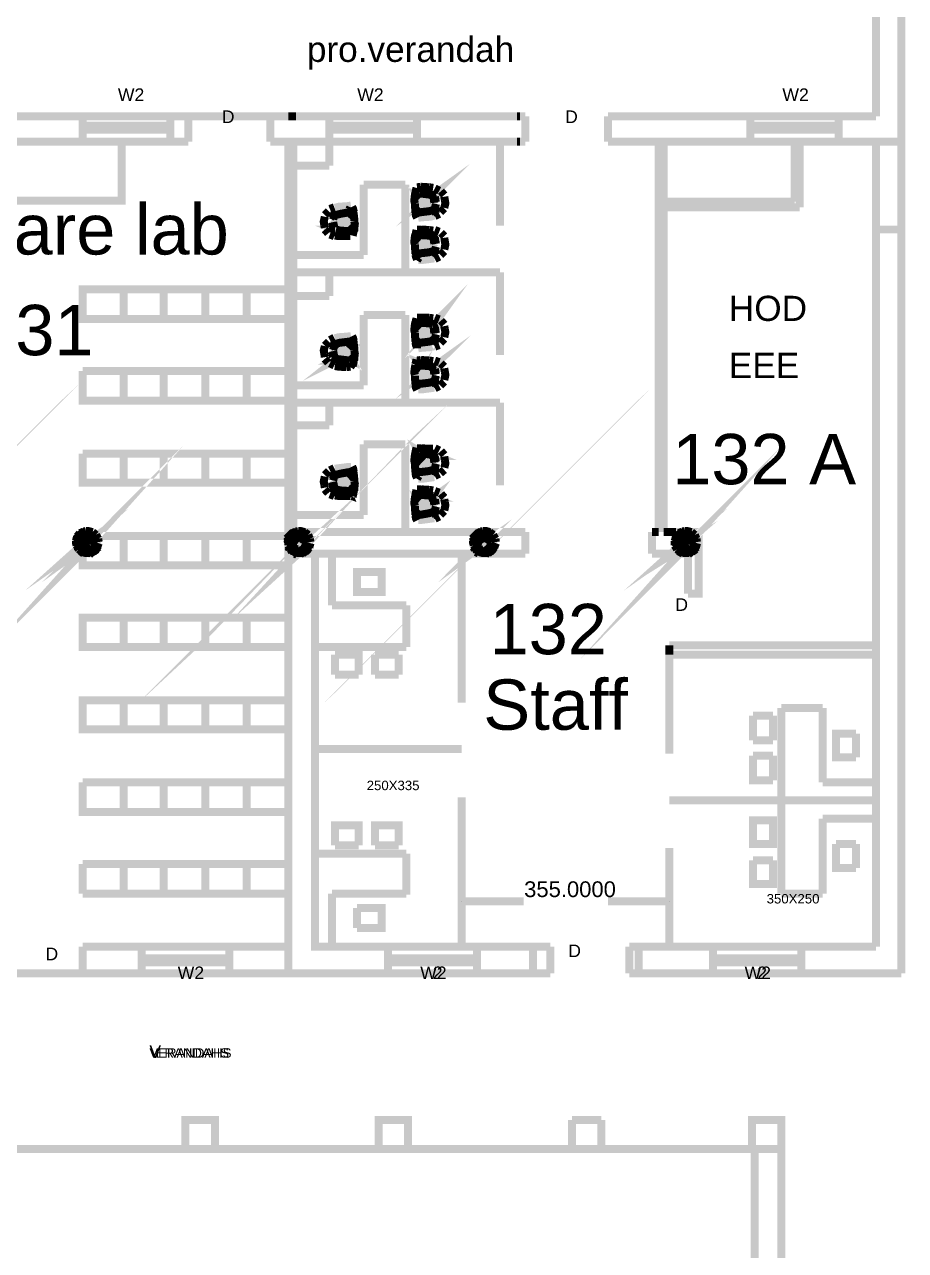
# Model space of a CAD drawing. Header units: millimetres. Extents: x 14 to 406, y 10 to 287.
# Drawn here: x 318.94 to 346.91, y 108.18 to 147.13 of the extents above; entities that cross this region are included whole.
import ezdxf

# ---------------------------------------------------------------- set-up
doc = ezdxf.new("R2010")
doc.units = ezdxf.units.MM
doc.layers.add('P', color=7, linetype='Continuous')
doc.layers.add('T', color=7, linetype='Continuous')

msp = doc.modelspace()

# ---------------------------------------------------------------- linework, layer by layer
at = {"layer": 'P', "const_width": 0.254}
for points in [[(345.969, 144.216), (345.969, 149.119)], [(345.969, 144.216), (345.969, 149.119)], [(346.781, 143.404), (346.781, 149.119)], [(346.781, 116.981), (346.781, 143.404), (346.781, 149.119)], [(327.307, 116.981), (309.686, 116.981), (309.686, 144.216)], [(309.686, 144.216), (332.034, 144.216), (334.839, 144.216)], [(314.889, 144.216), (324.132, 144.216)], [(320.781, 144.216), (320.781, 143.404), (320.781, 144.216)], [(320.781, 143.404), (320.781, 144.216)], [(323.568, 143.404), (323.568, 144.216)], [(323.568, 143.404), (323.568, 144.216)], [(324.132, 143.404), (324.132, 144.216)], [(326.743, 144.216), (327.307, 144.216)], [(326.743, 143.404), (326.743, 144.216)], [(327.307, 144.216), (327.554, 144.216)], [(327.554, 144.216), (328.401, 144.216)], [(328.613, 143.404), (328.613, 144.216)], [(328.613, 143.404), (328.613, 144.216)], [(331.029, 144.216), (332.034, 144.216)], [(331.399, 143.404), (331.399, 144.216)], [(334.574, 144.216), (334.663, 144.216)], [(334.839, 143.404), (334.839, 144.216)], [(337.467, 143.404), (337.467, 144.216)], [(337.467, 144.216), (339.619, 144.216)], [(339.619, 144.216), (341.983, 144.216)], [(341.983, 143.404), (341.983, 144.216)], [(341.983, 144.216), (344.787, 144.216)], [(344.787, 144.216), (345.969, 144.216)], [(344.787, 143.404), (344.787, 144.216)], [(344.787, 144.216), (345.969, 144.216)], [(344.787, 143.404), (344.787, 144.216)], [(320.781, 143.916), (323.568, 143.916)], [(320.781, 143.792), (323.568, 143.792)], [(328.613, 143.916), (331.399, 143.916)], [(328.613, 143.792), (331.399, 143.792)], [(341.983, 143.916), (344.787, 143.916)], [(341.983, 143.792), (344.787, 143.792)], [(324.132, 143.404), (314.889, 143.404)], [(316.424, 143.404), (316.424, 141.534), (322.016, 141.534), (322.016, 143.404)], [(326.743, 143.404), (327.554, 143.404)], [(327.307, 117.828), (327.307, 143.404)], [(327.466, 131.004), (327.466, 143.404)], [(327.554, 143.404), (328.401, 143.404)], [(328.401, 143.404), (332.034, 143.404)], [(328.613, 142.646), (328.613, 143.404)], [(332.034, 143.404), (334.839, 143.404)], [(334.028, 140.741), (334.028, 143.404)], [(334.663, 143.404), (334.574, 143.404)], [(337.467, 143.404), (339.619, 143.404)], [(339.072, 131.004), (339.072, 143.404)], [(339.231, 131.004), (339.231, 143.404)], [(341.983, 143.404), (339.619, 143.404)], [(341.983, 143.404), (344.787, 143.404)], [(343.394, 143.404), (343.394, 141.499)], [(343.553, 143.404), (343.553, 141.323)], [(346.781, 143.404), (344.787, 143.404)], [(346.781, 143.404), (344.787, 143.404)], [(345.969, 130.316), (345.969, 143.404)], [(328.613, 142.646), (327.466, 142.646)], [(331.911, 141.711), (332.034, 141.799), (331.911, 141.711), (331.999, 141.799), (331.911, 141.711)], [(329.706, 139.806), (329.706, 142.046)], [(331.029, 142.046), (329.706, 142.046)], [(331.029, 139.259), (331.029, 142.046)], [(331.364, 141.746), (331.399, 141.676), (331.329, 141.711)], [(331.329, 141.693), (331.311, 141.534), (331.329, 141.446)], [(331.329, 141.693), (331.311, 141.534)], [(331.347, 141.781), (331.329, 141.693)], [(331.911, 141.711), (331.77, 141.728), (331.488, 141.764), (331.329, 141.746)], [(331.911, 141.711), (331.77, 141.728), (331.488, 141.764), (331.329, 141.746)], [(331.329, 141.764), (331.329, 141.693)], [(331.329, 141.623), (331.452, 141.746)], [(331.329, 141.411), (331.611, 141.746)], [(331.329, 141.252), (331.788, 141.711)], [(331.329, 141.676), (331.823, 141.199)], [(331.382, 141.94), (331.364, 141.87), (331.347, 141.781)], [(331.488, 141.764), (331.347, 141.746)], [(331.399, 141.923), (331.364, 141.834)], [(331.523, 141.975), (331.399, 141.958)], [(331.399, 141.746), (331.964, 141.252)], [(331.452, 141.164), (331.911, 141.676)], [(331.911, 141.711), (331.77, 141.728), (331.488, 141.764)], [(331.788, 141.958), (331.523, 141.975)], [(331.611, 141.746), (331.964, 141.411)], [(331.999, 141.623), (331.911, 141.711), (331.999, 141.711)], [(331.911, 141.94), (331.788, 141.958)], [(331.911, 141.711), (331.876, 141.799)], [(331.876, 141.711), (331.911, 141.623)], [(331.999, 141.711), (331.911, 141.711)], [(331.911, 141.711), (331.999, 141.711)], [(331.999, 141.711), (331.911, 141.711)], [(332.105, 141.852), (331.964, 141.923)], [(331.999, 141.482), (331.964, 141.658)], [(331.999, 141.482), (331.964, 141.658)], [(332.264, 141.711), (332.158, 141.834)], [(332.281, 141.552), (332.264, 141.658)], [(328.771, 141.323), (328.63, 141.27)], [(329.3, 141.376), (329.177, 141.358), (328.912, 141.34), (328.789, 141.305)], [(329.283, 141.323), (329.248, 141.252)], [(329.389, 141.182), (329.371, 141.27), (329.336, 141.34)], [(331.311, 141.534), (331.329, 141.446)], [(331.329, 141.499), (331.664, 141.164)], [(331.329, 141.446), (331.329, 141.376), (331.347, 141.217)], [(331.329, 141.446), (331.329, 141.376), (331.347, 141.217), (331.347, 141.146)], [(331.329, 141.288), (331.452, 141.164)], [(331.664, 141.164), (331.964, 141.499)], [(331.876, 141.199), (331.964, 141.288)], [(331.946, 141.464), (331.929, 141.64)], [(331.964, 141.27), (331.999, 141.429)], [(331.964, 141.27), (331.999, 141.429)], [(331.964, 141.27), (331.999, 141.429)], [(331.964, 141.199), (332.034, 141.288)], [(332.14, 141.164), (332.264, 141.288)], [(332.264, 141.305), (332.299, 141.446), (332.281, 141.552)], [(343.394, 141.499), (339.231, 141.499)], [(343.553, 141.323), (339.231, 141.323)], [(328.471, 141.023), (328.436, 140.864), (328.454, 140.758)], [(328.595, 141.199), (328.471, 141.076)], [(328.736, 141.076), (328.648, 141.164), (328.736, 141.076), (328.648, 140.988)], [(328.736, 141.076), (328.701, 141.164), (328.736, 141.076)], [(328.736, 141.076), (328.824, 141.164)], [(329.036, 141.111), (328.736, 140.776)], [(328.771, 141.093), (328.736, 140.935)], [(328.771, 141.093), (328.736, 140.935)], [(328.771, 141.093), (328.736, 140.935)], [(328.824, 141.076), (328.736, 141.041)], [(329.283, 140.564), (328.736, 141.041)], [(329.248, 141.164), (328.789, 140.653)], [(329.248, 141.164), (328.948, 141.111), (328.824, 141.076)], [(329.23, 141.164), (328.948, 141.111), (328.824, 141.076)], [(329.248, 141.164), (328.948, 141.111), (328.824, 141.076)], [(329.371, 140.653), (328.859, 141.111)], [(329.371, 141.076), (328.912, 140.564)], [(329.371, 140.829), (329.036, 141.111)], [(329.371, 140.899), (329.071, 140.564)], [(329.371, 141.041), (329.212, 141.164)], [(329.371, 141.164), (329.23, 141.164)], [(329.389, 141.164), (329.248, 141.164)], [(329.389, 141.164), (329.248, 141.164)], [(329.336, 141.164), (329.283, 141.076)], [(329.406, 140.952), (329.389, 141.111), (329.371, 141.182)], [(329.406, 140.882), (329.406, 140.952), (329.389, 141.093), (329.389, 141.164)], [(329.406, 140.882), (329.406, 140.952)], [(329.406, 140.635), (329.424, 140.794), (329.406, 140.882)], [(329.424, 140.794), (329.406, 140.882)], [(331.347, 141.217), (331.364, 141.146)], [(331.347, 141.164), (331.488, 141.164)], [(331.347, 141.164), (331.488, 141.164)], [(331.347, 141.146), (331.364, 141.058), (331.399, 140.988)], [(331.364, 141.164), (331.505, 141.164)], [(331.435, 140.988), (331.558, 141.005), (331.823, 141.023), (331.946, 141.058)], [(331.488, 141.164), (331.788, 141.199), (331.911, 141.235)], [(331.488, 141.164), (331.788, 141.199), (331.911, 141.235)], [(331.505, 141.164), (331.788, 141.199), (331.911, 141.235)], [(331.964, 141.199), (331.876, 141.111)], [(331.964, 141.199), (331.999, 141.111), (331.964, 141.199)], [(331.964, 141.199), (332.034, 141.164), (331.964, 141.199)], [(331.964, 141.041), (332.105, 141.111)], [(328.701, 140.653), (328.789, 140.617), (328.701, 140.617)], [(328.454, 140.758), (328.471, 140.67)], [(328.471, 140.617), (328.577, 140.494)], [(328.701, 140.617), (328.789, 140.617), (328.648, 140.529)], [(328.648, 140.529), (328.789, 140.564)], [(328.701, 140.847), (328.736, 140.67)], [(328.701, 140.847), (328.736, 140.67)], [(328.789, 140.617), (328.701, 140.617)], [(328.701, 140.617), (328.789, 140.617)], [(328.789, 140.564), (328.701, 140.476), (328.789, 140.564)], [(329.071, 140.564), (328.736, 140.864)], [(328.736, 140.847), (328.771, 140.688)], [(328.824, 140.617), (328.965, 140.582), (329.248, 140.564), (329.406, 140.582)], [(328.824, 140.617), (328.965, 140.582), (329.248, 140.564)], [(328.824, 140.617), (328.965, 140.582), (329.248, 140.564), (329.406, 140.582)], [(329.371, 140.688), (329.248, 140.564)], [(329.248, 140.564), (329.389, 140.564)], [(329.336, 140.564), (329.371, 140.653)], [(329.353, 140.423), (329.371, 140.494), (329.389, 140.582)], [(329.389, 140.547), (329.406, 140.635)], [(329.406, 140.635), (329.424, 140.794)], [(329.406, 140.564), (329.406, 140.635)], [(331.382, 140.6), (331.364, 140.511), (331.347, 140.423)], [(331.523, 140.617), (331.399, 140.617)], [(331.788, 140.6), (331.523, 140.617)], [(331.911, 140.582), (331.788, 140.6)], [(332.105, 140.547), (331.964, 140.6)], [(332.264, 140.406), (332.158, 140.511)], [(345.969, 140.617), (345.969, 130.316), (345.969, 117.828), (345.969, 130.316)], [(346.781, 140.617), (345.969, 140.617)], [(346.781, 116.981), (346.781, 140.617)], [(328.63, 140.458), (328.771, 140.406)], [(328.789, 140.423), (328.912, 140.406), (329.159, 140.406)], [(329.159, 140.406), (329.283, 140.406)], [(331.329, 140.388), (331.311, 140.212), (331.329, 140.141)], [(331.329, 140.37), (331.311, 140.212)], [(331.311, 140.212), (331.329, 140.141)], [(331.347, 140.458), (331.329, 140.388)], [(331.329, 140.458), (331.329, 140.37)], [(331.911, 140.406), (331.77, 140.423), (331.488, 140.441), (331.329, 140.441)], [(331.911, 140.406), (331.77, 140.423), (331.488, 140.441), (331.329, 140.441)], [(331.329, 140.264), (331.452, 140.406)], [(331.329, 140.053), (331.611, 140.406)], [(331.329, 139.894), (331.788, 140.406)], [(331.329, 140.317), (331.823, 139.841)], [(331.329, 140.141), (331.329, 140.053), (331.347, 139.912)], [(331.329, 140.141), (331.329, 140.053), (331.347, 139.912), (331.347, 139.841)], [(331.329, 140.141), (331.664, 139.841)], [(331.488, 140.441), (331.347, 140.441)], [(331.399, 140.406), (331.964, 139.929)], [(331.452, 139.806), (331.911, 140.317)], [(331.911, 140.406), (331.77, 140.423), (331.488, 140.441)], [(331.611, 140.406), (331.964, 140.106)], [(331.664, 139.841), (331.964, 140.194)], [(331.911, 140.406), (331.876, 140.476)], [(331.876, 140.406), (331.911, 140.317)], [(331.911, 140.406), (331.999, 140.476), (331.911, 140.406)], [(331.911, 140.353), (332.034, 140.441)], [(332.034, 140.441), (331.911, 140.406)], [(331.999, 140.317), (331.911, 140.353)], [(331.911, 140.353), (331.999, 140.353)], [(331.999, 140.353), (331.911, 140.353)], [(331.911, 140.353), (331.999, 140.353)], [(331.999, 140.353), (331.911, 140.353)], [(331.946, 140.159), (331.929, 140.335)], [(331.999, 140.159), (331.964, 140.353)], [(331.999, 140.159), (331.964, 140.353)], [(332.281, 140.247), (332.264, 140.353)], [(332.264, 139.982), (332.299, 140.141), (332.281, 140.247)], [(329.706, 139.806), (327.466, 139.806)], [(331.329, 139.929), (331.452, 139.806)], [(331.347, 139.912), (331.364, 139.823)], [(331.347, 139.859), (331.488, 139.859)], [(331.347, 139.859), (331.488, 139.859)], [(331.347, 139.823), (331.364, 139.753), (331.399, 139.665)], [(331.364, 139.806), (331.399, 139.894)], [(331.364, 139.859), (331.505, 139.859)], [(331.399, 139.629), (331.452, 139.718)], [(331.488, 139.859), (331.788, 139.894), (331.911, 139.929)], [(331.488, 139.859), (331.788, 139.894), (331.911, 139.929)], [(331.505, 139.859), (331.788, 139.894), (331.911, 139.929)], [(331.876, 139.894), (331.964, 139.929)], [(331.964, 139.894), (331.876, 139.806)], [(331.964, 139.894), (332.034, 139.806), (331.964, 139.894), (332.034, 139.982)], [(331.964, 139.929), (331.999, 140.07)], [(331.964, 139.929), (331.999, 140.07)], [(331.964, 139.929), (331.999, 140.07)], [(331.964, 139.894), (331.999, 139.806), (331.964, 139.894)], [(331.964, 139.682), (332.105, 139.753)], [(332.14, 139.806), (332.264, 139.929)], [(331.435, 139.647), (331.558, 139.647), (331.823, 139.682), (331.946, 139.7)], [(334.028, 139.259), (327.466, 139.259)], [(328.613, 138.501), (328.613, 139.259)], [(334.028, 136.631), (334.028, 139.259)], [(327.307, 137.777), (320.781, 137.777), (320.781, 138.712), (327.307, 138.712)], [(322.086, 138.712), (322.086, 137.777)], [(323.356, 138.712), (323.356, 137.777)], [(324.679, 138.712), (324.679, 137.777)], [(325.984, 138.712), (325.984, 137.777)], [(331.911, 137.566), (331.999, 137.689), (331.911, 137.601)], [(328.613, 138.501), (327.466, 138.501)], [(329.706, 135.661), (329.706, 137.901)], [(331.029, 137.901), (329.706, 137.901)], [(331.029, 135.114), (331.029, 137.901)], [(331.382, 137.795), (331.364, 137.724), (331.347, 137.636)], [(331.523, 137.813), (331.399, 137.813)], [(331.788, 137.813), (331.523, 137.813)], [(331.911, 137.795), (331.788, 137.813)], [(332.105, 137.76), (331.964, 137.813)], [(331.329, 137.583), (331.311, 137.425), (331.329, 137.336)], [(331.329, 137.583), (331.311, 137.425)], [(331.311, 137.425), (331.329, 137.336)], [(331.347, 137.672), (331.329, 137.583)], [(331.911, 137.601), (331.77, 137.636), (331.488, 137.654), (331.329, 137.636)], [(331.329, 137.654), (331.329, 137.583)], [(331.911, 137.601), (331.77, 137.636), (331.488, 137.654), (331.329, 137.636)], [(331.364, 137.601), (331.329, 137.513)], [(331.329, 137.478), (331.452, 137.601)], [(331.329, 137.266), (331.611, 137.601)], [(331.329, 137.089), (331.788, 137.601)], [(331.329, 137.513), (331.823, 137.054)], [(331.488, 137.654), (331.347, 137.654)], [(331.399, 137.601), (331.964, 137.142)], [(331.452, 137.019), (331.911, 137.513)], [(331.911, 137.601), (331.77, 137.636), (331.488, 137.654)], [(331.999, 137.566), (331.911, 137.566), (331.999, 137.513)], [(331.611, 137.601), (331.964, 137.301)], [(332.034, 137.654), (331.911, 137.566), (331.999, 137.566)], [(331.664, 137.019), (331.964, 137.389)], [(331.964, 137.089), (331.999, 136.966), (331.964, 137.089), (331.911, 137.019), (331.911, 137.089), (331.876, 137.019)], [(331.911, 137.601), (332.034, 137.654)], [(331.911, 137.566), (331.999, 137.566)], [(331.999, 137.566), (331.911, 137.566)], [(331.946, 137.319), (331.929, 137.495)], [(331.999, 137.319), (331.964, 137.513)], [(331.999, 137.319), (331.964, 137.513)], [(332.264, 137.601), (332.158, 137.724)], [(332.281, 137.46), (332.264, 137.548)], [(332.264, 137.195), (332.299, 137.354), (332.281, 137.46)], [(328.595, 137.054), (328.471, 136.931)], [(328.771, 137.178), (328.63, 137.107)], [(328.736, 136.966), (328.648, 137.019)], [(328.648, 137.019), (328.736, 136.931)], [(328.736, 136.966), (328.701, 137.054), (328.736, 136.966)], [(328.736, 136.966), (328.824, 137.054)], [(329.036, 137.019), (328.736, 136.666)], [(329.3, 137.231), (329.177, 137.213), (328.912, 137.195), (328.789, 137.16)], [(329.248, 137.019), (328.789, 136.507)], [(329.248, 137.054), (328.948, 137.019), (328.824, 136.984)], [(329.23, 137.054), (328.948, 137.019), (328.824, 136.984)], [(329.248, 137.054), (328.948, 137.019), (328.824, 136.984)], [(329.371, 136.666), (329.036, 137.019)], [(329.371, 136.878), (329.212, 137.019)], [(329.371, 137.054), (329.23, 137.054)], [(329.389, 137.054), (329.248, 137.054)], [(329.389, 137.054), (329.248, 137.054)], [(329.389, 137.072), (329.371, 137.16), (329.336, 137.231)], [(329.336, 137.019), (329.336, 136.931)], [(329.406, 136.843), (329.389, 137.001), (329.371, 137.072)], [(329.406, 136.772), (329.406, 136.843), (329.389, 137.001), (329.389, 137.072)], [(331.911, 136.243), (332.034, 136.331), (331.911, 136.243), (331.999, 136.331), (331.911, 136.243)], [(331.329, 137.354), (331.664, 137.019)], [(331.329, 137.336), (331.329, 137.266), (331.347, 137.107)], [(331.329, 137.336), (331.329, 137.266), (331.347, 137.125), (331.347, 137.054)], [(331.329, 137.142), (331.452, 137.019)], [(331.347, 137.107), (331.364, 137.037)], [(331.347, 137.037), (331.364, 136.948), (331.399, 136.878)], [(331.347, 137.019), (331.488, 137.019)], [(331.347, 137.019), (331.488, 137.019)], [(331.364, 137.019), (331.399, 137.089)], [(331.364, 137.019), (331.505, 137.019)], [(331.488, 137.019), (331.788, 137.054), (331.911, 137.089)], [(331.488, 137.019), (331.788, 137.054), (331.911, 137.089)], [(331.505, 137.019), (331.788, 137.054), (331.911, 137.089)], [(331.876, 137.089), (331.964, 137.142)], [(331.911, 137.089), (331.911, 137.019), (331.911, 137.089)], [(331.964, 137.125), (331.999, 137.283)], [(331.964, 137.125), (331.999, 137.283)], [(331.964, 137.125), (331.999, 137.283)], [(331.964, 137.089), (332.034, 137.142)], [(331.964, 137.089), (332.034, 137.019), (331.964, 137.089)], [(332.14, 137.019), (332.264, 137.142)], [(328.701, 136.454), (328.789, 136.454), (328.648, 136.384), (328.789, 136.454), (328.701, 136.384), (328.789, 136.454)], [(328.471, 136.913), (328.436, 136.772), (328.454, 136.666)], [(328.454, 136.666), (328.471, 136.56)], [(328.736, 136.931), (328.648, 136.878)], [(328.701, 136.737), (328.736, 136.56)], [(328.701, 136.737), (328.736, 136.56)], [(328.824, 136.966), (328.736, 136.878)], [(328.771, 136.948), (328.736, 136.79)], [(328.771, 136.948), (328.736, 136.79)], [(328.771, 136.948), (328.736, 136.79)], [(329.283, 136.419), (328.736, 136.878)], [(328.736, 136.754), (328.771, 136.578)], [(329.071, 136.419), (328.736, 136.754)], [(329.371, 136.507), (328.859, 136.966)], [(329.371, 136.931), (328.912, 136.454)], [(329.336, 136.419), (329.283, 136.507), (329.371, 136.454)], [(329.371, 136.754), (329.071, 136.419)], [(329.406, 136.772), (329.406, 136.843)], [(329.406, 136.525), (329.424, 136.684), (329.406, 136.772)], [(329.424, 136.684), (329.406, 136.772)], [(329.406, 136.525), (329.424, 136.684)], [(331.399, 136.843), (331.399, 136.931)], [(331.435, 136.843), (331.558, 136.86), (331.823, 136.878), (331.946, 136.913)], [(331.964, 136.895), (332.105, 136.948)], [(328.471, 136.507), (328.577, 136.384)], [(328.63, 136.366), (328.771, 136.296)], [(328.701, 136.543), (328.789, 136.454)], [(328.789, 136.454), (328.701, 136.454)], [(328.789, 136.454), (328.701, 136.454)], [(328.701, 136.454), (328.789, 136.454)], [(328.824, 136.454), (328.789, 136.543)], [(328.789, 136.454), (328.824, 136.384)], [(328.789, 136.278), (328.912, 136.26), (329.159, 136.243)], [(328.824, 136.507), (328.965, 136.49), (329.248, 136.454), (329.406, 136.472)], [(328.824, 136.507), (328.965, 136.49), (329.248, 136.454)], [(328.824, 136.507), (328.965, 136.49), (329.248, 136.454), (329.406, 136.472)], [(329.159, 136.243), (329.283, 136.26)], [(329.371, 136.543), (329.248, 136.419)], [(329.248, 136.454), (329.389, 136.472)], [(329.283, 136.243), (329.336, 136.331)], [(329.353, 136.278), (329.371, 136.349), (329.389, 136.437)], [(329.389, 136.437), (329.406, 136.525)], [(329.406, 136.454), (329.406, 136.525)], [(331.399, 136.454), (331.452, 136.384), (331.364, 136.419)], [(331.329, 136.225), (331.311, 136.066), (331.329, 135.996)], [(331.329, 136.225), (331.311, 136.066)], [(331.347, 136.313), (331.329, 136.225)], [(331.911, 136.243), (331.77, 136.278), (331.488, 136.296), (331.329, 136.296)], [(331.329, 136.296), (331.329, 136.225)], [(331.911, 136.243), (331.77, 136.278), (331.488, 136.296), (331.329, 136.296)], [(331.329, 136.119), (331.452, 136.296)], [(331.329, 135.961), (331.611, 136.296)], [(331.329, 135.749), (331.788, 136.243)], [(331.329, 136.208), (331.823, 135.749)], [(331.382, 136.49), (331.364, 136.402), (331.347, 136.331)], [(331.488, 136.296), (331.347, 136.296)], [(331.523, 136.472), (331.399, 136.454)], [(331.399, 136.296), (331.964, 135.784)], [(331.452, 135.661), (331.911, 136.208)], [(331.911, 136.243), (331.77, 136.278), (331.488, 136.296)], [(331.788, 136.454), (331.523, 136.472)], [(331.611, 136.296), (331.964, 135.961)], [(331.999, 136.172), (331.911, 136.243), (331.999, 136.243)], [(331.911, 136.437), (331.788, 136.454)], [(331.911, 136.243), (331.876, 136.331)], [(331.876, 136.243), (331.911, 136.172)], [(331.999, 136.243), (331.911, 136.243)], [(331.911, 136.243), (331.999, 136.243)], [(331.999, 136.243), (331.911, 136.243)], [(332.105, 136.402), (331.964, 136.454)], [(332.264, 136.26), (332.158, 136.366)], [(332.281, 136.102), (332.264, 136.208)], [(327.307, 135.184), (320.781, 135.184), (320.781, 136.119)], [(320.781, 136.119), (327.307, 136.119)], [(322.086, 136.119), (322.086, 135.184)], [(323.356, 136.119), (323.356, 135.184)], [(324.679, 136.119), (324.679, 135.184)], [(325.984, 136.119), (325.984, 135.184)], [(331.311, 136.066), (331.329, 135.996)], [(331.329, 135.996), (331.664, 135.696)], [(331.329, 135.978), (331.329, 135.908), (331.347, 135.767)], [(331.329, 135.978), (331.329, 135.908), (331.347, 135.767), (331.347, 135.696)], [(331.329, 135.819), (331.452, 135.696)], [(331.664, 135.696), (331.964, 136.031)], [(331.876, 135.749), (331.964, 135.819)], [(331.946, 136.013), (331.929, 136.19)], [(331.999, 136.013), (331.964, 136.19)], [(331.999, 136.013), (331.964, 136.19)], [(331.964, 135.819), (331.999, 135.978)], [(331.964, 135.819), (331.999, 135.978)], [(331.964, 135.819), (331.999, 135.978)], [(331.964, 135.749), (331.964, 135.819), (331.964, 135.749), (332.034, 135.696), (331.964, 135.749)], [(331.964, 135.749), (332.034, 135.819)], [(332.264, 135.837), (332.299, 135.996), (332.281, 136.102)], [(315.101, 130.316), (315.577, 130.792), (315.066, 130.316), (315.577, 130.828)], [(329.706, 135.661), (327.466, 135.661)], [(333.393, 130.316), (333.869, 130.792), (333.357, 130.316), (333.869, 130.828)], [(331.347, 135.767), (331.364, 135.678)], [(331.347, 135.696), (331.488, 135.714)], [(331.347, 135.696), (331.488, 135.714)], [(331.347, 135.678), (331.364, 135.59), (331.399, 135.52)], [(331.364, 135.696), (331.505, 135.714)], [(331.435, 135.537), (331.558, 135.537), (331.823, 135.573), (331.946, 135.59)], [(331.488, 135.714), (331.788, 135.749), (331.911, 135.784)], [(331.488, 135.714), (331.788, 135.749), (331.911, 135.784)], [(331.505, 135.714), (331.788, 135.749), (331.911, 135.784)], [(331.964, 135.749), (331.876, 135.661)], [(331.964, 135.749), (331.999, 135.661), (331.964, 135.749)], [(331.964, 135.573), (332.105, 135.643)], [(332.14, 135.661), (332.264, 135.784)], [(327.519, 130.316), (327.978, 130.792), (327.466, 130.316), (327.978, 130.828)], [(334.028, 135.114), (327.466, 135.114)], [(328.613, 134.391), (328.613, 135.114)], [(334.028, 132.486), (334.028, 135.114)], [(328.613, 134.391), (327.466, 134.391)], [(321.239, 130.828), (320.781, 130.369), (321.239, 130.881)], [(327.307, 132.574), (320.781, 132.574), (320.781, 133.491)], [(320.781, 133.491), (327.307, 133.491)], [(322.086, 133.491), (322.086, 132.574)], [(323.356, 133.491), (323.356, 132.574)], [(324.679, 133.491), (324.679, 132.574)], [(325.984, 133.491), (325.984, 132.574)], [(329.706, 131.551), (329.706, 133.791)], [(331.029, 133.791), (329.706, 133.791)], [(331.029, 131.004), (331.029, 133.791)], [(331.399, 133.668), (331.452, 133.579), (331.364, 133.632)], [(331.347, 133.526), (331.329, 133.438)], [(331.911, 133.456), (331.77, 133.473), (331.488, 133.509), (331.329, 133.491)], [(331.911, 133.456), (331.77, 133.473), (331.488, 133.509), (331.329, 133.491)], [(331.329, 133.509), (331.329, 133.438)], [(331.329, 133.332), (331.452, 133.491)], [(331.382, 133.685), (331.364, 133.615), (331.347, 133.526)], [(331.488, 133.509), (331.347, 133.491)], [(331.523, 133.668), (331.399, 133.668)], [(331.399, 133.491), (331.964, 132.997)], [(331.911, 133.456), (331.77, 133.473), (331.488, 133.509)], [(331.788, 133.65), (331.523, 133.668)], [(331.999, 133.421), (331.911, 133.456), (332.034, 133.491), (331.911, 133.456)], [(331.911, 133.65), (331.788, 133.65)], [(331.911, 133.456), (331.876, 133.544)], [(331.911, 133.456), (331.999, 133.544), (331.911, 133.456)], [(332.105, 133.597), (331.964, 133.668)], [(332.264, 133.456), (332.158, 133.579)], [(340.254, 130.828), (339.796, 130.369), (340.254, 130.881)], [(329.389, 132.927), (329.371, 133.015), (329.336, 133.085)], [(331.329, 133.438), (331.311, 133.279), (331.329, 133.191)], [(331.329, 133.438), (331.311, 133.279)], [(331.311, 133.279), (331.329, 133.191)], [(331.329, 133.156), (331.611, 133.456)], [(331.329, 132.944), (331.788, 133.456)], [(331.329, 133.368), (331.823, 132.944)], [(331.329, 133.209), (331.664, 132.909)], [(331.329, 133.191), (331.329, 133.121), (331.347, 132.962)], [(331.329, 133.191), (331.329, 133.121), (331.347, 132.962), (331.347, 132.891)], [(331.452, 132.856), (331.911, 133.421)], [(331.911, 133.456), (331.999, 133.421), (331.911, 133.421)], [(331.611, 133.456), (331.964, 133.156)], [(331.664, 132.909), (331.964, 133.244)], [(331.876, 133.456), (331.911, 133.368)], [(331.999, 133.368), (331.911, 133.421)], [(331.911, 133.421), (331.999, 133.421)], [(331.946, 133.209), (331.929, 133.385)], [(331.999, 133.227), (331.964, 133.403)], [(331.999, 133.227), (331.964, 133.403)], [(331.964, 133.015), (331.999, 133.174)], [(331.964, 133.015), (331.999, 133.174)], [(331.964, 133.015), (331.999, 133.174)], [(332.281, 133.297), (332.264, 133.403)], [(332.264, 133.05), (332.299, 133.191), (332.281, 133.297)], [(328.471, 132.768), (328.436, 132.609), (328.454, 132.503)], [(328.595, 132.944), (328.471, 132.821)], [(328.771, 133.033), (328.63, 132.962)], [(328.736, 132.821), (328.648, 132.856), (328.736, 132.821)], [(328.736, 132.821), (328.648, 132.733)], [(328.736, 132.821), (328.701, 132.909), (328.736, 132.821)], [(328.736, 132.821), (328.824, 132.909)], [(329.036, 132.856), (328.736, 132.521)], [(328.824, 132.821), (328.736, 132.733)], [(328.771, 132.786), (328.736, 132.644)], [(328.771, 132.786), (328.736, 132.644)], [(328.771, 132.786), (328.736, 132.644)], [(329.283, 132.274), (328.736, 132.786)], [(329.3, 133.068), (329.177, 133.068), (328.912, 133.033), (328.789, 133.015)], [(329.248, 132.909), (328.789, 132.362)], [(329.248, 132.909), (328.948, 132.856), (328.824, 132.821)], [(329.23, 132.909), (328.948, 132.856), (328.824, 132.821)], [(329.248, 132.909), (328.948, 132.856), (328.824, 132.821)], [(329.371, 132.362), (328.859, 132.821)], [(329.371, 132.821), (328.912, 132.309)], [(329.371, 132.574), (329.036, 132.856)], [(329.371, 132.733), (329.212, 132.909)], [(329.371, 132.909), (329.23, 132.909)], [(329.389, 132.909), (329.248, 132.909)], [(329.389, 132.909), (329.248, 132.909)], [(329.406, 132.697), (329.389, 132.856), (329.371, 132.927)], [(329.406, 132.627), (329.406, 132.697), (329.389, 132.838), (329.389, 132.909)], [(329.406, 132.627), (329.406, 132.697)], [(331.329, 133.033), (331.452, 132.856)], [(331.347, 132.962), (331.364, 132.891)], [(331.347, 132.909), (331.488, 132.909)], [(331.347, 132.909), (331.488, 132.909)], [(331.347, 132.891), (331.364, 132.803), (331.399, 132.733)], [(331.364, 132.856), (331.399, 132.944)], [(331.364, 132.909), (331.505, 132.909)], [(331.399, 132.697), (331.452, 132.786)], [(331.435, 132.697), (331.558, 132.697), (331.823, 132.733), (331.946, 132.75)], [(331.488, 132.909), (331.788, 132.944), (331.911, 132.98)], [(331.488, 132.909), (331.788, 132.944), (331.911, 132.98)], [(331.505, 132.909), (331.788, 132.944), (331.911, 132.98)], [(331.876, 132.944), (331.964, 133.033)], [(331.964, 132.944), (331.876, 132.856)], [(331.964, 132.944), (332.034, 133.033)], [(331.964, 132.944), (331.999, 132.856), (331.964, 132.944)], [(331.964, 132.944), (332.034, 132.909), (331.964, 132.944)], [(331.964, 132.786), (332.105, 132.856)], [(332.14, 132.874), (332.264, 132.98)], [(328.454, 132.503), (328.471, 132.415)], [(328.471, 132.362), (328.577, 132.239)], [(328.789, 132.309), (328.648, 132.274), (328.789, 132.309)], [(328.701, 132.592), (328.736, 132.415)], [(328.701, 132.592), (328.736, 132.415)], [(328.701, 132.398), (328.789, 132.309)], [(328.789, 132.309), (328.701, 132.309)], [(328.701, 132.309), (328.789, 132.309)], [(328.789, 132.309), (328.701, 132.221), (328.789, 132.309)], [(328.789, 132.309), (328.701, 132.309)], [(328.701, 132.309), (328.789, 132.309)], [(329.071, 132.274), (328.736, 132.609)], [(328.736, 132.592), (328.771, 132.433)], [(328.789, 132.309), (328.736, 132.398)], [(328.824, 132.309), (328.789, 132.398)], [(328.789, 132.309), (328.824, 132.221)], [(328.824, 132.362), (328.965, 132.327), (329.248, 132.309), (329.406, 132.327)], [(328.824, 132.362), (328.965, 132.327), (329.248, 132.309)], [(328.824, 132.362), (328.965, 132.327), (329.248, 132.309), (329.406, 132.327)], [(329.371, 132.609), (329.071, 132.274)], [(329.371, 132.433), (329.248, 132.274)], [(329.248, 132.309), (329.389, 132.309)], [(329.389, 132.292), (329.406, 132.38)], [(329.406, 132.38), (329.424, 132.539), (329.406, 132.627)], [(329.424, 132.539), (329.406, 132.627)], [(329.406, 132.38), (329.424, 132.539)], [(329.406, 132.309), (329.406, 132.38)], [(331.382, 132.345), (331.364, 132.256), (331.347, 132.168)], [(331.399, 132.309), (331.364, 132.221)], [(331.523, 132.362), (331.399, 132.362)], [(331.999, 132.098), (331.911, 132.098), (332.034, 132.186), (331.911, 132.098), (331.999, 132.221), (331.911, 132.098)], [(331.788, 132.345), (331.523, 132.362)], [(331.911, 132.327), (331.788, 132.345)], [(332.105, 132.256), (331.964, 132.309)], [(327.978, 130.704), (327.589, 130.281), (328.013, 130.669)], [(328.63, 132.203), (328.771, 132.151)], [(328.789, 132.168), (328.912, 132.151), (329.159, 132.151)], [(329.283, 132.098), (329.248, 132.186), (329.336, 132.151)], [(329.159, 132.151), (329.283, 132.151)], [(329.353, 132.115), (329.371, 132.203), (329.389, 132.292)], [(331.364, 132.151), (331.399, 132.062), (331.329, 132.098)], [(331.329, 132.08), (331.311, 131.921), (331.329, 131.833)], [(331.329, 132.08), (331.311, 131.921)], [(331.311, 131.921), (331.329, 131.833)], [(331.911, 132.151), (331.77, 132.168), (331.488, 132.186), (331.329, 132.186)], [(331.911, 132.151), (331.77, 132.168), (331.488, 132.186), (331.329, 132.186)], [(331.347, 132.168), (331.329, 132.08)], [(331.329, 132.151), (331.329, 132.08)], [(331.329, 132.009), (331.452, 132.151)], [(331.329, 131.798), (331.611, 132.151)], [(331.329, 131.639), (331.788, 132.098)], [(331.329, 132.062), (331.823, 131.586)], [(331.488, 132.186), (331.347, 132.186)], [(331.999, 132.062), (331.911, 132.098), (331.999, 132.098)], [(331.399, 132.151), (331.964, 131.674)], [(331.452, 131.551), (331.911, 132.062)], [(331.911, 132.151), (331.77, 132.168), (331.488, 132.186)], [(331.611, 132.151), (331.964, 131.798)], [(331.911, 132.098), (331.876, 132.186)], [(331.876, 132.098), (331.911, 132.009)], [(331.911, 132.098), (331.999, 132.098)], [(331.999, 132.098), (331.911, 132.098)], [(331.946, 131.868), (331.929, 132.027)], [(331.999, 131.868), (331.964, 132.045)], [(331.999, 131.868), (331.964, 132.045)], [(332.264, 132.098), (332.158, 132.221)], [(332.281, 131.957), (332.264, 132.045)], [(332.264, 131.692), (332.299, 131.851), (332.281, 131.957)], [(320.781, 130.581), (320.604, 130.457), (320.781, 130.616), (321.116, 130.951)], [(329.706, 131.551), (327.466, 131.551)], [(331.329, 131.886), (331.664, 131.551)], [(331.329, 131.833), (331.329, 131.763), (331.347, 131.604)], [(331.329, 131.833), (331.329, 131.763), (331.347, 131.621), (331.347, 131.551)], [(331.329, 131.674), (331.452, 131.551)], [(331.347, 131.604), (331.364, 131.533)], [(331.347, 131.551), (331.488, 131.551)], [(331.347, 131.551), (331.488, 131.551)], [(331.347, 131.533), (331.364, 131.445), (331.399, 131.374)], [(331.364, 131.551), (331.364, 131.639)], [(331.364, 131.551), (331.505, 131.551)], [(331.488, 131.551), (331.788, 131.604), (331.911, 131.639)], [(331.488, 131.551), (331.788, 131.604), (331.911, 131.639)], [(331.505, 131.551), (331.788, 131.604), (331.911, 131.639)], [(331.664, 131.551), (331.964, 131.886)], [(331.876, 131.586), (331.964, 131.674)], [(331.964, 131.586), (331.876, 131.516)], [(331.964, 131.674), (331.999, 131.815)], [(331.964, 131.674), (331.999, 131.815)], [(331.964, 131.674), (331.999, 131.815)], [(331.964, 131.639), (332.034, 131.674)], [(332.034, 131.551), (331.964, 131.639)], [(331.964, 131.586), (331.999, 131.516), (331.964, 131.586)], [(331.964, 131.586), (332.034, 131.551)], [(332.14, 131.551), (332.264, 131.674)], [(339.796, 130.581), (339.619, 130.457), (339.796, 130.616), (340.131, 130.951)], [(321.204, 130.916), (320.781, 130.493), (320.657, 130.404), (320.781, 130.528), (321.169, 130.951)], [(331.435, 131.392), (331.558, 131.392), (331.823, 131.427), (331.946, 131.445)], [(331.964, 131.427), (332.105, 131.498)], [(333.728, 130.951), (333.357, 130.528), (333.234, 130.404), (333.357, 130.493), (333.781, 130.916)], [(340.219, 130.916), (339.796, 130.493), (339.654, 130.404), (339.796, 130.528), (340.166, 130.951)], [(320.534, 130.669), (320.781, 130.916), (320.904, 131.039)], [(320.534, 130.616), (320.781, 130.881), (320.957, 131.039)], [(320.569, 130.616), (320.781, 130.828), (320.993, 131.039)], [(320.569, 130.792), (320.781, 131.004)], [(320.569, 130.581), (320.781, 130.792), (320.993, 131.004)], [(320.569, 130.528), (320.781, 130.739), (321.028, 131.004)], [(321.081, 131.004), (320.781, 130.669), (320.569, 130.493)], [(320.569, 130.704), (320.781, 130.951)], [(320.604, 130.863), (320.569, 130.722)], [(320.693, 130.969), (320.604, 130.863)], [(320.604, 130.828), (320.746, 130.951)], [(320.657, 130.704), (320.604, 130.792)], [(320.693, 130.739), (320.657, 130.828)], [(320.816, 131.022), (320.693, 130.969)], [(321.204, 130.881), (320.781, 130.404), (320.693, 130.369)], [(320.816, 130.951), (320.746, 131.004)], [(320.816, 130.792), (320.746, 130.828)], [(320.781, 130.951), (320.869, 131.039)], [(320.781, 130.704), (321.081, 131.004)], [(321.169, 130.951), (320.781, 130.581)], [(320.781, 130.457), (321.204, 130.916)], [(327.307, 129.946), (320.781, 129.946), (320.781, 130.881), (327.307, 130.881)], [(320.869, 130.828), (320.781, 130.881)], [(320.781, 130.316), (321.239, 130.792)], [(320.816, 130.704), (320.781, 130.792)], [(320.887, 131.039), (320.816, 131.022)], [(320.904, 130.881), (320.816, 130.916)], [(320.869, 130.739), (320.816, 130.828)], [(320.816, 130.316), (321.292, 130.792)], [(320.957, 130.951), (320.869, 131.039)], [(321.098, 131.004), (320.957, 131.039), (320.887, 131.039)], [(320.993, 130.704), (320.957, 130.792)], [(321.116, 130.704), (321.028, 130.739), (320.993, 130.828)], [(321.116, 130.828), (321.028, 130.881)], [(321.169, 130.881), (321.081, 130.916)], [(321.204, 130.669), (321.081, 130.792)], [(321.204, 130.916), (321.098, 131.004)], [(321.239, 130.704), (321.116, 130.828)], [(321.275, 130.792), (321.204, 130.916)], [(321.292, 130.687), (321.275, 130.792)], [(322.086, 130.881), (322.086, 129.946)], [(323.356, 130.881), (323.356, 129.946)], [(324.679, 130.881), (324.679, 129.946)], [(325.984, 130.881), (325.984, 129.946)], [(327.678, 131.039), (327.466, 130.828), (327.254, 130.616)], [(327.254, 130.792), (327.466, 131.004)], [(327.254, 130.528), (327.466, 130.739), (327.766, 131.004)], [(327.254, 130.704), (327.466, 130.951)], [(327.254, 130.669), (327.466, 130.916)], [(327.254, 130.616), (327.466, 130.881)], [(327.254, 130.581), (327.466, 130.792)], [(327.307, 131.004), (327.307, 116.981)], [(327.766, 131.004), (327.466, 130.704), (327.307, 130.493)], [(327.307, 130.493), (327.466, 130.669), (327.801, 131.004)], [(327.307, 130.828), (327.431, 130.951)], [(327.307, 130.457), (327.466, 130.616), (327.801, 130.951)], [(327.343, 130.863), (327.307, 130.722)], [(327.431, 130.969), (327.343, 130.863)], [(327.343, 130.404), (327.466, 130.528), (327.889, 130.951)], [(327.378, 130.704), (327.343, 130.792)], [(327.378, 130.404), (327.466, 130.493), (327.889, 130.916)], [(327.519, 130.704), (327.431, 130.739), (327.378, 130.828)], [(327.554, 131.022), (327.431, 130.969)], [(327.431, 130.369), (327.942, 130.881), (327.466, 130.404)], [(327.519, 130.828), (327.431, 130.881)], [(327.466, 130.951), (327.554, 131.039)], [(327.466, 130.916), (327.589, 131.039)], [(327.466, 130.881), (327.642, 131.039)], [(334.839, 131.004), (327.466, 131.004)], [(327.466, 130.792), (327.731, 131.004)], [(327.466, 130.581), (327.854, 130.951)], [(327.889, 130.916), (327.466, 130.457)], [(327.554, 130.881), (327.466, 130.916)], [(327.589, 130.669), (327.466, 130.792)], [(327.589, 130.916), (327.519, 130.951)], [(327.642, 130.704), (327.519, 130.828)], [(327.625, 131.039), (327.554, 131.022)], [(327.836, 131.004), (327.695, 131.039), (327.625, 131.039)], [(327.678, 130.704), (327.642, 130.792)], [(327.731, 130.739), (327.678, 130.828)], [(327.801, 130.916), (327.731, 130.951)], [(327.801, 130.739), (327.731, 130.792)], [(327.854, 130.951), (327.766, 131.004)], [(327.854, 130.792), (327.766, 130.828)], [(327.889, 130.828), (327.801, 130.881)], [(327.854, 130.704), (327.801, 130.792)], [(327.942, 130.916), (327.836, 131.004)], [(327.889, 130.739), (327.854, 130.828)], [(327.995, 130.792), (327.942, 130.916)], [(328.013, 130.687), (327.995, 130.792)], [(333.569, 131.039), (333.357, 130.828), (333.146, 130.616)], [(333.146, 130.792), (333.357, 131.004)], [(333.604, 131.004), (333.357, 130.739), (333.146, 130.528)], [(333.146, 130.704), (333.357, 130.951)], [(333.146, 130.669), (333.357, 130.916)], [(333.146, 130.616), (333.357, 130.881)], [(333.146, 130.581), (333.357, 130.792)], [(333.693, 131.004), (333.357, 130.669), (333.181, 130.493)], [(333.181, 130.493), (333.357, 130.704), (333.657, 131.004)], [(333.181, 130.828), (333.304, 130.951)], [(333.181, 130.457), (333.357, 130.616), (333.693, 130.951)], [(333.234, 130.863), (333.181, 130.722)], [(333.322, 130.969), (333.234, 130.863)], [(333.357, 130.669), (333.269, 130.704), (333.234, 130.792)], [(333.393, 130.704), (333.304, 130.739), (333.269, 130.828)], [(333.357, 130.792), (333.269, 130.828)], [(333.446, 130.739), (333.393, 130.828), (333.304, 130.881)], [(333.428, 131.022), (333.322, 130.969)], [(333.357, 130.951), (333.446, 131.039)], [(333.357, 130.916), (333.481, 131.039)], [(333.357, 130.881), (333.516, 131.039)], [(333.357, 130.792), (333.604, 131.004)], [(333.357, 130.581), (333.728, 130.951)], [(333.781, 130.916), (333.357, 130.457)], [(333.446, 130.881), (333.357, 130.916)], [(333.357, 130.404), (333.816, 130.881), (333.357, 130.404)], [(333.481, 130.669), (333.357, 130.792)], [(333.498, 131.039), (333.428, 131.022)], [(333.71, 131.004), (333.587, 131.039), (333.498, 131.039)], [(333.569, 130.704), (333.516, 130.792)], [(333.604, 130.739), (333.569, 130.828)], [(333.693, 130.916), (333.604, 130.951)], [(333.693, 130.739), (333.604, 130.792)], [(333.728, 130.951), (333.657, 131.004)], [(333.728, 130.792), (333.657, 130.828)], [(333.728, 130.704), (333.693, 130.792)], [(333.816, 130.916), (333.71, 131.004)], [(333.781, 130.739), (333.728, 130.828)], [(333.887, 130.792), (333.816, 130.916)], [(333.904, 130.687), (333.887, 130.792)], [(334.839, 130.316), (334.839, 131.004)], [(338.861, 131.004), (338.861, 130.316)], [(338.861, 131.004), (339.072, 131.004)], [(339.619, 131.004), (339.231, 131.004)], [(340.007, 129.046), (340.342, 129.046), (340.342, 131.004), (339.231, 131.004)], [(339.531, 130.669), (339.796, 130.916), (339.919, 131.039)], [(339.531, 130.616), (339.796, 130.881), (339.954, 131.039)], [(339.584, 130.616), (339.796, 130.828), (340.007, 131.039)], [(339.584, 130.792), (339.796, 131.004)], [(339.584, 130.581), (339.796, 130.792), (340.007, 131.004)], [(339.584, 130.528), (339.796, 130.739), (340.043, 131.004)], [(340.078, 131.004), (339.796, 130.669), (339.584, 130.493)], [(339.584, 130.704), (339.796, 130.951)], [(339.619, 130.863), (339.584, 130.722)], [(339.707, 130.969), (339.619, 130.863)], [(339.619, 130.828), (339.743, 130.951)], [(339.654, 130.704), (339.619, 130.792)], [(339.707, 130.739), (339.654, 130.828)], [(339.831, 131.022), (339.707, 130.969)], [(340.219, 130.881), (339.796, 130.404), (339.707, 130.369)], [(339.831, 130.951), (339.743, 131.004)], [(339.831, 130.792), (339.743, 130.828)], [(339.796, 130.951), (339.866, 131.039)], [(339.796, 130.704), (340.078, 131.004)], [(340.166, 130.951), (339.796, 130.581)], [(339.796, 130.457), (340.219, 130.916)], [(339.866, 130.828), (339.796, 130.881)], [(339.796, 130.316), (340.254, 130.792)], [(339.831, 130.704), (339.796, 130.792)], [(339.901, 131.039), (339.831, 131.022)], [(339.919, 130.881), (339.831, 130.916)], [(339.866, 130.739), (339.831, 130.828)], [(339.831, 130.316), (340.289, 130.792)], [(339.954, 130.951), (339.866, 131.039)], [(340.113, 131.004), (339.972, 131.039), (339.901, 131.039)], [(340.007, 130.704), (339.954, 130.792)], [(340.131, 130.704), (340.043, 130.739), (340.007, 130.828)], [(340.131, 130.828), (340.043, 130.881)], [(340.166, 130.881), (340.078, 130.916)], [(340.219, 130.669), (340.078, 130.792)], [(340.219, 130.916), (340.113, 131.004)], [(340.254, 130.704), (340.131, 130.828)], [(340.272, 130.792), (340.219, 130.916)], [(340.289, 130.687), (340.272, 130.792)], [(320.604, 130.669), (320.534, 130.704)], [(320.569, 130.722), (320.569, 130.651), (320.587, 130.581)], [(320.569, 130.493), (320.781, 130.704)], [(320.587, 130.581), (320.657, 130.457)], [(320.657, 130.457), (320.604, 130.528)], [(320.657, 130.457), (320.763, 130.369)], [(320.693, 130.369), (320.781, 130.457)], [(320.816, 130.316), (320.746, 130.369), (320.693, 130.457)], [(320.816, 130.616), (320.746, 130.669)], [(320.957, 130.316), (320.816, 130.457), (320.746, 130.528)], [(320.869, 130.369), (320.781, 130.404), (320.746, 130.493)], [(320.763, 130.369), (320.887, 130.334), (320.957, 130.334)], [(320.869, 130.669), (320.781, 130.704)], [(320.904, 130.404), (320.869, 130.493), (320.781, 130.528)], [(320.816, 130.281), (321.292, 130.739)], [(320.904, 130.704), (320.816, 130.739)], [(320.957, 130.457), (320.904, 130.528), (320.816, 130.581)], [(320.869, 130.281), (321.292, 130.704)], [(320.904, 130.281), (321.292, 130.669)], [(320.957, 130.281), (321.292, 130.616)], [(320.993, 130.281), (321.292, 130.581)], [(321.028, 130.369), (320.993, 130.457)], [(321.116, 130.528), (321.028, 130.581)], [(321.028, 130.316), (321.292, 130.528)], [(321.081, 130.404), (321.028, 130.493)], [(321.116, 130.369), (321.028, 130.404)], [(321.028, 130.334), (321.151, 130.404)], [(321.169, 130.581), (321.081, 130.616)], [(321.116, 130.457), (321.081, 130.528)], [(321.169, 130.404), (321.081, 130.457)], [(321.204, 130.616), (321.116, 130.669)], [(321.204, 130.457), (321.116, 130.493)], [(321.116, 130.369), (321.239, 130.457)], [(321.151, 130.404), (321.239, 130.51)], [(321.239, 130.51), (321.292, 130.651)], [(327.307, 130.722), (327.307, 130.651), (327.307, 130.581)], [(327.307, 130.581), (327.378, 130.457)], [(327.343, 130.457), (327.307, 130.528)], [(327.343, 130.457), (327.466, 130.581)], [(327.466, 130.457), (327.378, 130.369)], [(327.431, 130.369), (327.378, 130.457)], [(327.378, 130.457), (327.484, 130.369)], [(327.519, 130.528), (327.431, 130.581)], [(327.466, 130.404), (327.431, 130.493)], [(327.466, 130.404), (327.431, 130.316)], [(327.519, 130.369), (327.431, 130.404)], [(327.554, 130.581), (327.466, 130.616)], [(327.519, 130.457), (327.466, 130.528)], [(327.554, 130.404), (327.466, 130.457)], [(327.484, 130.369), (327.625, 130.334), (327.695, 130.334)], [(327.589, 130.616), (327.519, 130.669)], [(327.589, 130.457), (327.519, 130.493)], [(327.554, 130.281), (327.978, 130.739)], [(327.589, 130.369), (327.554, 130.457)], [(327.642, 130.404), (327.589, 130.493)], [(327.642, 130.281), (328.013, 130.616)], [(327.678, 130.457), (327.642, 130.528)], [(327.678, 130.281), (327.978, 130.581)], [(327.801, 130.581), (327.731, 130.616)], [(327.854, 130.369), (327.731, 130.493)], [(327.801, 130.316), (327.731, 130.457)], [(327.854, 130.616), (327.766, 130.669)], [(327.766, 130.316), (327.978, 130.528)], [(327.889, 130.404), (327.766, 130.528)], [(327.766, 130.334), (327.889, 130.404)], [(327.889, 130.669), (327.801, 130.704)], [(327.942, 130.457), (327.801, 130.528)], [(327.854, 130.369), (327.942, 130.457)], [(327.889, 130.404), (327.978, 130.51)], [(327.978, 130.51), (328.013, 130.651)], [(333.181, 130.722), (333.181, 130.651), (333.199, 130.581)], [(333.234, 130.457), (333.181, 130.528)], [(333.199, 130.581), (333.269, 130.457)], [(333.234, 130.457), (333.357, 130.581)], [(333.357, 130.493), (333.269, 130.528)], [(333.357, 130.457), (333.269, 130.369)], [(333.304, 130.369), (333.269, 130.457)], [(333.269, 130.457), (333.375, 130.369)], [(333.269, 130.369), (333.357, 130.404)], [(333.357, 130.316), (333.269, 130.369)], [(333.393, 130.528), (333.304, 130.581)], [(333.357, 130.404), (333.304, 130.493)], [(333.357, 130.404), (333.304, 130.316)], [(333.393, 130.369), (333.304, 130.404)], [(333.446, 130.581), (333.357, 130.616)], [(333.393, 130.457), (333.357, 130.528)], [(333.446, 130.404), (333.357, 130.457)], [(333.375, 130.369), (333.498, 130.334), (333.587, 130.334)], [(333.869, 130.739), (333.446, 130.281)], [(333.446, 130.281), (333.869, 130.704)], [(333.481, 130.369), (333.446, 130.457)], [(333.481, 130.281), (333.869, 130.669)], [(333.516, 130.404), (333.481, 130.493)], [(333.516, 130.281), (333.869, 130.616)], [(333.569, 130.457), (333.516, 130.528)], [(333.569, 130.281), (333.869, 130.581)], [(333.693, 130.581), (333.604, 130.616)], [(333.728, 130.369), (333.604, 130.493)], [(333.693, 130.316), (333.604, 130.457)], [(333.728, 130.616), (333.657, 130.669)], [(333.657, 130.316), (333.869, 130.528)], [(333.781, 130.404), (333.657, 130.528)], [(333.657, 130.334), (333.763, 130.404)], [(333.728, 130.369), (333.816, 130.457)], [(333.763, 130.404), (333.851, 130.51)], [(333.851, 130.51), (333.904, 130.651)], [(339.584, 130.722), (339.584, 130.651), (339.584, 130.581)], [(339.584, 130.493), (339.796, 130.704)], [(339.584, 130.581), (339.654, 130.457)], [(339.654, 130.457), (339.619, 130.528)], [(339.654, 130.457), (339.76, 130.369)], [(339.707, 130.369), (339.796, 130.457)], [(339.831, 130.316), (339.743, 130.369), (339.707, 130.457)], [(339.831, 130.616), (339.743, 130.669)], [(339.954, 130.316), (339.831, 130.457), (339.743, 130.528)], [(339.866, 130.369), (339.796, 130.404), (339.743, 130.493)], [(339.76, 130.369), (339.901, 130.334), (339.972, 130.334)], [(339.866, 130.669), (339.796, 130.704)], [(339.919, 130.404), (339.866, 130.493), (339.796, 130.528)], [(339.831, 130.281), (340.289, 130.739)], [(339.919, 130.704), (339.831, 130.739)], [(339.954, 130.457), (339.919, 130.528), (339.831, 130.581)], [(339.866, 130.281), (340.289, 130.704)], [(339.919, 130.281), (340.289, 130.669)], [(339.954, 130.281), (340.289, 130.616)], [(340.007, 130.281), (340.289, 130.581)], [(340.043, 130.369), (340.007, 130.457)], [(340.131, 130.528), (340.043, 130.581)], [(340.043, 130.316), (340.289, 130.528)], [(340.078, 130.404), (340.043, 130.493)], [(340.131, 130.369), (340.043, 130.404)], [(340.043, 130.334), (340.166, 130.404)], [(340.166, 130.581), (340.078, 130.616)], [(340.131, 130.457), (340.078, 130.528)], [(340.166, 130.404), (340.078, 130.457)], [(340.219, 130.616), (340.131, 130.669)], [(340.219, 130.457), (340.131, 130.493)], [(340.131, 130.369), (340.254, 130.457)], [(340.166, 130.404), (340.254, 130.51)], [(340.254, 130.51), (340.289, 130.651)], [(320.957, 130.334), (321.028, 130.334)], [(327.307, 130.316), (334.839, 130.316)], [(327.589, 130.281), (327.519, 130.316)], [(327.695, 130.334), (327.766, 130.334)], [(328.154, 117.828), (328.154, 130.316)], [(328.154, 127.353), (328.154, 130.316)], [(328.154, 130.316), (328.701, 130.316)], [(328.701, 128.676), (328.701, 130.316)], [(332.811, 125.589), (332.811, 130.316)], [(333.181, 130.316), (333.869, 130.316)], [(333.587, 130.334), (333.657, 130.334)], [(338.861, 130.316), (340.007, 130.316)], [(339.972, 130.334), (340.043, 130.334)], [(340.007, 130.316), (340.007, 129.046)], [(345.969, 130.316), (345.969, 117.828), (345.969, 130.316)], [(329.494, 129.734), (330.271, 129.734), (330.271, 129.099), (329.494, 129.099), (329.494, 129.734)], [(331.064, 128.676), (328.701, 128.676)], [(331.064, 128.676), (331.064, 127.353)], [(327.307, 127.353), (320.781, 127.353), (320.781, 128.288), (327.307, 128.288)], [(322.086, 128.288), (322.086, 127.353)], [(323.356, 128.288), (323.356, 127.353)], [(324.679, 128.288), (324.679, 127.353)], [(325.984, 128.288), (325.984, 127.353)], [(328.154, 127.353), (331.064, 127.353)], [(339.408, 127.106), (339.408, 127.406)], [(339.408, 127.406), (345.969, 127.406)], [(328.789, 127.106), (329.547, 127.106), (329.547, 126.471)], [(328.789, 126.471), (328.789, 127.106)], [(330.059, 127.106), (330.817, 127.106)], [(330.059, 126.471), (330.059, 127.106)], [(330.817, 127.106), (330.817, 126.471)], [(339.408, 127.106), (345.969, 127.106)], [(339.408, 127.106), (339.408, 123.966)], [(329.547, 126.471), (328.789, 126.471)], [(330.817, 126.471), (330.059, 126.471)], [(327.307, 124.742), (320.781, 124.742), (320.781, 125.659), (327.307, 125.659)], [(322.086, 125.659), (322.086, 124.742)], [(323.356, 125.659), (323.356, 124.742)], [(324.679, 125.659), (324.679, 124.742)], [(325.984, 125.659), (325.984, 124.742)], [(342.971, 122.484), (342.971, 125.413)], [(342.971, 125.413), (344.276, 125.413)], [(344.276, 125.413), (344.276, 123.049)], [(342.706, 125.166), (342.071, 125.166)], [(342.071, 125.166), (342.071, 124.389)], [(342.706, 124.389), (342.706, 125.166)], [(345.334, 124.601), (344.699, 124.601), (344.699, 123.843), (345.334, 123.843)], [(345.334, 123.843), (345.334, 124.601)], [(342.071, 124.389), (342.706, 124.389)], [(332.811, 124.107), (328.154, 124.107)], [(342.706, 123.896), (342.071, 123.896)], [(342.071, 123.896), (342.071, 123.119), (342.706, 123.119)], [(342.706, 123.119), (342.706, 123.896)], [(327.307, 122.114), (320.781, 122.114), (320.781, 123.049)], [(320.781, 123.049), (327.307, 123.049)], [(322.086, 123.049), (322.086, 122.114)], [(323.356, 123.049), (323.356, 122.114)], [(324.679, 123.049), (324.679, 122.114)], [(325.984, 123.049), (325.984, 122.114)], [(344.276, 123.049), (345.969, 123.049)], [(332.811, 117.828), (332.811, 122.573)], [(339.408, 122.484), (345.969, 122.484)], [(342.971, 122.484), (342.971, 119.521)], [(342.971, 122.484), (345.969, 122.484)], [(345.969, 122.484), (345.969, 121.902)], [(342.706, 121.849), (342.706, 121.091), (342.071, 121.091), (342.071, 121.849), (342.706, 121.849)], [(344.276, 121.902), (345.969, 121.902)], [(344.276, 119.521), (344.276, 121.902)], [(329.547, 121.056), (329.547, 121.691), (328.789, 121.691), (328.789, 121.056)], [(330.817, 121.056), (330.817, 121.691), (330.059, 121.691), (330.059, 121.056)], [(328.789, 121.056), (329.547, 121.056)], [(330.059, 121.056), (330.817, 121.056)], [(345.334, 120.333), (344.699, 120.333), (344.699, 121.091)], [(344.699, 121.091), (345.334, 121.091)], [(345.334, 121.091), (345.334, 120.333)], [(328.154, 120.791), (331.064, 120.791)], [(328.154, 120.791), (328.154, 117.828), (328.701, 117.828)], [(331.064, 120.791), (331.064, 119.486)], [(339.408, 120.968), (339.408, 117.828)], [(320.781, 119.521), (320.781, 120.456)], [(320.781, 120.456), (327.307, 120.456)], [(322.086, 120.456), (322.086, 119.521)], [(323.356, 120.456), (323.356, 119.521)], [(324.679, 120.456), (324.679, 119.521)], [(325.984, 120.456), (325.984, 119.521)], [(342.706, 120.579), (342.706, 119.821), (342.071, 119.821), (342.071, 120.579)], [(342.071, 120.579), (342.706, 120.579)], [(327.307, 119.521), (320.781, 119.521)], [(328.701, 119.521), (328.701, 117.828)], [(331.064, 119.521), (328.701, 119.521)], [(342.971, 119.521), (344.276, 119.521)], [(329.494, 118.428), (330.271, 118.428), (330.271, 119.063), (329.494, 119.063)], [(329.494, 119.063), (329.494, 118.428)], [(332.811, 117.828), (332.811, 119.274)], [(332.811, 119.274), (334.786, 119.274)], [(339.408, 119.274), (337.467, 119.274)], [(339.408, 117.828), (339.408, 119.274)], [(320.781, 117.828), (322.809, 117.828)], [(320.781, 117.828), (320.781, 116.981)], [(322.651, 117.828), (322.651, 116.981)], [(322.809, 117.828), (325.614, 117.828)], [(325.438, 117.828), (325.438, 116.981)], [(325.614, 117.828), (327.307, 117.828)], [(328.154, 117.828), (330.482, 117.828)], [(328.154, 117.828), (330.482, 117.828)], [(330.482, 117.828), (330.482, 116.981)], [(330.482, 117.828), (333.304, 117.828)], [(330.482, 117.828), (330.482, 116.981)], [(330.482, 117.828), (333.304, 117.828)], [(333.304, 117.828), (335.633, 117.828)], [(333.304, 117.828), (333.304, 116.981)], [(333.304, 117.828), (335.086, 117.828)], [(333.304, 117.828), (333.304, 116.981)], [(335.086, 116.981), (335.086, 117.828)], [(335.633, 117.828), (335.633, 116.981)], [(338.138, 116.981), (338.138, 117.828)], [(338.138, 117.828), (340.801, 117.828)], [(338.437, 117.828), (340.801, 117.828)], [(338.437, 117.828), (338.437, 116.981)], [(340.801, 117.828), (340.801, 116.981)], [(340.801, 117.828), (343.606, 117.828)], [(340.801, 117.828), (340.801, 116.981)], [(340.801, 117.828), (343.606, 117.828)], [(343.606, 117.828), (345.969, 117.828)], [(343.606, 117.828), (343.606, 116.981)], [(343.606, 117.828), (345.969, 117.828)], [(343.606, 117.828), (343.606, 116.981)], [(322.651, 117.457), (325.438, 117.457)], [(322.651, 117.334), (325.438, 117.334)], [(330.482, 117.457), (333.304, 117.457)], [(330.482, 117.457), (333.304, 117.457)], [(330.482, 117.334), (333.304, 117.334)], [(330.482, 117.334), (333.304, 117.334)], [(340.801, 117.457), (343.606, 117.457)], [(340.801, 117.457), (343.606, 117.457)], [(340.801, 117.334), (343.606, 117.334)], [(340.801, 117.334), (343.606, 117.334)], [(320.781, 116.981), (322.809, 116.981)], [(322.809, 116.981), (325.614, 116.981)], [(325.614, 116.981), (330.482, 116.981)], [(330.482, 116.981), (333.304, 116.981)], [(330.482, 116.981), (333.304, 116.981)], [(333.304, 116.981), (335.633, 116.981)], [(333.304, 116.981), (335.086, 116.981)], [(338.138, 116.981), (340.801, 116.981)], [(338.437, 116.981), (340.801, 116.981)], [(340.801, 116.981), (343.606, 116.981)], [(340.801, 116.981), (343.606, 116.981)], [(343.606, 116.981), (346.781, 116.981)], [(343.606, 116.981), (346.781, 116.981)], [(324.044, 112.324), (324.979, 112.324), (324.979, 111.407), (324.044, 111.407), (324.044, 112.324)], [(324.044, 112.324), (324.979, 112.324), (324.979, 111.407), (324.044, 111.407), (324.044, 112.324)], [(330.182, 112.324), (331.117, 112.324), (331.117, 111.407), (330.182, 111.407), (330.182, 112.324)], [(330.182, 112.324), (331.117, 112.324), (331.117, 111.407), (330.182, 111.407), (330.182, 112.324)], [(336.321, 112.324), (337.256, 112.324)], [(336.321, 111.407), (336.321, 112.324)], [(336.321, 112.324), (337.256, 112.324)], [(336.321, 111.407), (336.321, 112.324)], [(337.256, 112.324), (337.256, 111.407)], [(337.256, 112.324), (337.256, 111.407)], [(342.036, 112.324), (342.971, 112.324), (342.971, 111.407), (342.036, 111.407), (342.036, 112.324)], [(342.036, 112.324), (342.971, 112.324), (342.971, 111.407), (342.036, 111.407), (342.036, 112.324)], [(306.052, 111.407), (342.971, 111.407)], [(306.052, 111.407), (342.971, 111.407)], [(337.256, 111.407), (336.321, 111.407)], [(337.256, 111.407), (336.321, 111.407)], [(344.911, 93.204), (342.124, 93.204), (342.124, 111.407)], [(342.124, 93.204), (342.124, 111.407)], [(342.971, 94.051), (342.971, 111.407)], [(342.971, 94.051), (342.971, 111.407)]]:
    msp.add_lwpolyline(points, dxfattribs=at)
at = {"layer": 'P'}
for points in [[(332.811, 119.274), (332.811, 119.274), (332.811, 119.274)], [(339.408, 119.274), (339.408, 119.274), (339.408, 119.274)]]:
    msp.add_lwpolyline(points, dxfattribs=at)

# ---------------------------------------------------------------- texts
at = {"layer": 'T', "attachment_point": 7}
for s, insert, char_height in [('{\\fArial|b0|i0|c0|p18;pro.verandah}', (327.9, 145.7), 0.8), ('{\\fArial|b0|i0|c0|p18;W2}', (321.9, 144.7), 0.4), ('{\\fArial|b0|i0|c0|p18;W2}', (329.5, 144.7), 0.4), ('{\\fArial|b0|i0|c0|p18;W2}', (343, 144.7), 0.4), ('{\\fArial|b0|i0|c0|p18;D}', (325.2, 144), 0.4), ('{\\fArial|b0|i0|c0|p18;D}', (336.1, 144), 0.4), ('{\\fArial|b0|i0|c0|p18;Software lab}', (313, 139.8), 1.6), ('{\\fArial|b0|i0|c0|p18;HOD}', (341.3, 137.7), 0.8), ('{\\fArial|b0|i0|c0|p18;131}', (317.4, 136.6), 1.6), ('{\\fArial|b0|i0|c0|p18;EEE}', (341.3, 135.9), 0.8), ('{\\fArial|b0|i0|c0|p18;132 A}', (339.5, 132.5), 1.6), ('{\\fArial|b0|i0|c0|p18;132}', (333.7, 127.1), 1.6), ('{\\fArial|b0|i0|c0|p18;D}', (339.6, 128.5), 0.4), ('{\\fArial|b0|i0|c0|p18;Staff}', (333.5, 124.7), 1.6), ('{\\fArial|b0|i0|c0|p18;250X335}', (329.8, 122.8), 0.3), ('{\\fArial|b0|i0|c0|p18;355.0000}', (334.8, 119.4), 0.5), ('{\\fArial|b0|i0|c0|p18;350X250}', (342.5, 119.2), 0.3), ('{\\fArial|b0|i0|c0|p18;D}', (319.6, 117.4), 0.4), ('{\\fArial|b0|i0|c0|p18;D}', (336.2, 117.5), 0.4), ('{\\fArial|b0|i0|c0|p18;W2}', (323.8, 116.8), 0.4), ('{\\fArial|b0|i0|c0|p18;W2}', (331.5, 116.8), 0.4), ('{\\fArial|b0|i0|c0|p18;W}', (331.5, 116.8), 0.4), ('{\\fArial|b0|i0|c0|p18;2}', (331.9, 116.8), 0.4), ('{\\fArial|b0|i0|c0|p18;W2}', (341.8, 116.8), 0.4), ('{\\fArial|b0|i0|c0|p18;W}', (341.8, 116.8), 0.4), ('{\\fArial|b0|i0|c0|p18;2}', (342.2, 116.8), 0.4), ('{\\fArial|b0|i0|c0|p18;V}', (322.9, 114.3), 0.4), ('{\\fArial|b0|i0|c0|p18;VERANDAHS}', (322.9, 114.3), 0.3), ('{\\fArial|b0|i0|c0|p18;ERANDAHS}', (323.1, 114.3), 0.3)]:
    msp.add_mtext(s, dxfattribs=dict(at, insert=insert, char_height=char_height))

doc.saveas('drawing.dxf')
